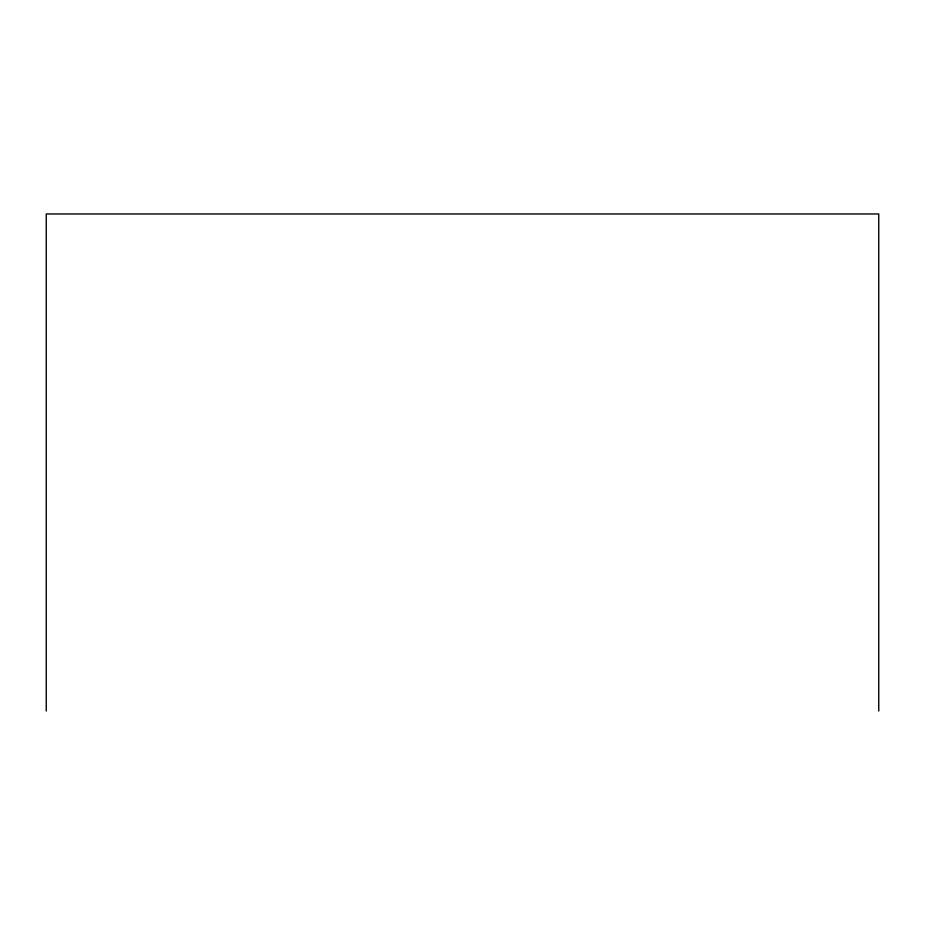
<?xml version="1.0" encoding="UTF-8"?>
<svg xmlns="http://www.w3.org/2000/svg" width="925" height="925" viewBox="0 0 925 925"><rect width="100%" height="100%" fill="white"/><g stroke="black" fill="none" stroke-linecap="round" stroke-linejoin="round"><path stroke-width="1.39" d="M878.75 711.036L878.75 213.964L46.25 213.964L46.25 711.036"/></g></svg>
